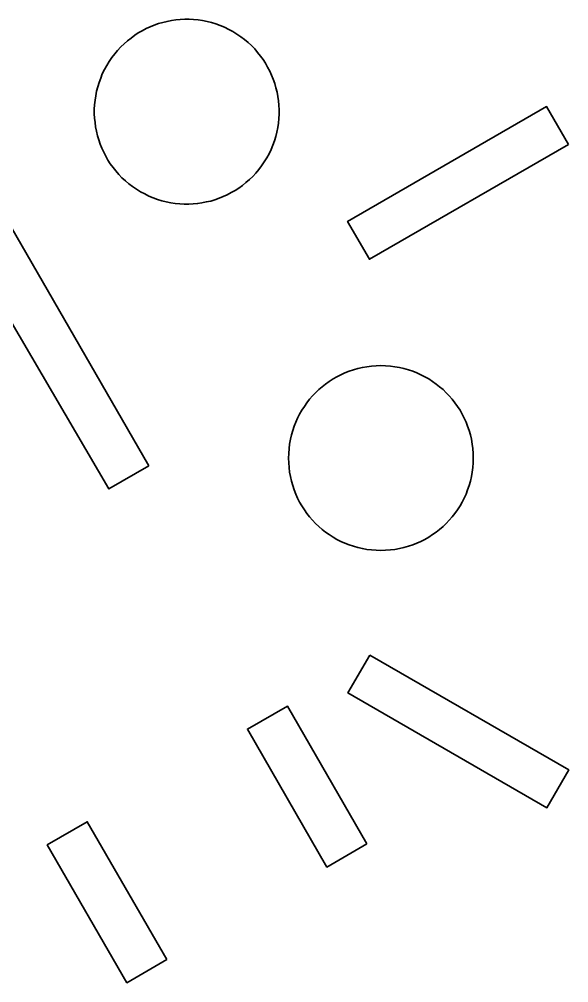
# Model space of a CAD drawing. Header units: centimetres. Extents: x -71 to 43, y 6 to 54.
# Drawn here: x 28.39 to 35.95, y 31.79 to 45.03 of the extents above; entities that cross this region are included whole.
import ezdxf

# ---------------------------------------------------------------- set-up
doc = ezdxf.new("R2010")
doc.units = ezdxf.units.CM
doc.header["$MEASUREMENT"] = 0
doc.layers.add('Camada 1', color=7, linetype='Continuous')

msp = doc.modelspace()

# ---------------------------------------------------------------- linework, layer by layer
at = {"layer": 'Camada 1', "color": 240, "lineweight": 35}
for points, knots in [([(31.79448, 43.12738), (31.79448, 43.12738), (31.75947, 43.07238), (31.75947, 43.07238), (31.75947, 43.07238), (31.75947, 43.07238), (31.72448, 43.01739), (31.72448, 43.01739), (31.72448, 43.01739), (31.72448, 43.01739), (31.68448, 42.96739), (31.68448, 42.96739), (31.68448, 42.96739), (31.68448, 42.96739), (31.64448, 42.91739), (31.64448, 42.91739), (31.64448, 42.91739), (31.64448, 42.91739), (31.60197, 42.87238), (31.60197, 42.87238), (31.60197, 42.87238), (31.60197, 42.87238), (31.55698, 42.82988), (31.55698, 42.82988), (31.55698, 42.82988), (31.55698, 42.82988), (31.50948, 42.78739), (31.50948, 42.78739), (31.50948, 42.78739), (31.50948, 42.78739), (31.46197, 42.74989), (31.46197, 42.74989), (31.46197, 42.74989), (31.46197, 42.74989), (31.41198, 42.71238), (31.41198, 42.71238), (31.41198, 42.71238), (31.41198, 42.71238), (31.35948, 42.67989), (31.35948, 42.67989), (31.35948, 42.67989), (31.35948, 42.67989), (31.30698, 42.64989), (31.30698, 42.64989), (31.30698, 42.64989), (31.30698, 42.64989), (31.25198, 42.61989), (31.25198, 42.61989), (31.25198, 42.61989), (31.25198, 42.61989), (31.19698, 42.59488), (31.19698, 42.59488), (31.19698, 42.59488), (31.19698, 42.59488), (31.13948, 42.57238), (31.13948, 42.57238), (31.13948, 42.57238), (31.13948, 42.57238), (31.08198, 42.55238), (31.08198, 42.55238), (31.08198, 42.55238), (31.08198, 42.55238), (31.02447, 42.53488), (31.02447, 42.53488), (31.02447, 42.53488), (31.02447, 42.53488), (30.96447, 42.52238), (30.96447, 42.52238), (30.96447, 42.52238), (30.96447, 42.52238), (30.90448, 42.50989), (30.90448, 42.50989), (30.90448, 42.50989), (30.90448, 42.50989), (30.84448, 42.49989), (30.84448, 42.49989), (30.84448, 42.49989), (30.84448, 42.49989), (30.78198, 42.49488), (30.78198, 42.49488), (30.78198, 42.49488), (30.78198, 42.49488), (30.72198, 42.49238), (30.72198, 42.49238), (30.72198, 42.49238), (30.72198, 42.49238), (30.65948, 42.49238), (30.65948, 42.49238), (30.65948, 42.49238), (30.65948, 42.49238), (30.59948, 42.49488), (30.59948, 42.49488), (30.59948, 42.49488), (30.59948, 42.49488), (30.53698, 42.50238), (30.53698, 42.50238), (30.53698, 42.50238), (30.53698, 42.50238), (30.47698, 42.50989), (30.47698, 42.50989), (30.47698, 42.50989), (30.47698, 42.50989), (30.41448, 42.52238), (30.41448, 42.52238), (30.41448, 42.52238), (30.41448, 42.52238), (30.35448, 42.53738), (30.35448, 42.53738), (30.35448, 42.53738), (30.35448, 42.53738), (30.29448, 42.55739), (30.29448, 42.55739), (30.29448, 42.55739), (30.29448, 42.55739), (30.23448, 42.57739), (30.23448, 42.57739), (30.23448, 42.57739), (30.23448, 42.57739), (30.17448, 42.60238), (30.17448, 42.60238), (30.17448, 42.60238), (30.17448, 42.60238), (30.11698, 42.63238), (30.11698, 42.63238), (30.11698, 42.63238), (30.11698, 42.63238), (30.05948, 42.66238), (30.05948, 42.66238), (30.05948, 42.66238), (30.05948, 42.66238), (30.00448, 42.69739), (30.00448, 42.69739), (30.00448, 42.69739), (30.00448, 42.69739), (29.94948, 42.73238), (29.94948, 42.73238), (29.94948, 42.73238), (29.94948, 42.73238), (29.89948, 42.77238), (29.89948, 42.77238), (29.89948, 42.77238), (29.89948, 42.77238), (29.85198, 42.81238), (29.85198, 42.81238), (29.85198, 42.81238), (29.85198, 42.81238), (29.80448, 42.85488), (29.80448, 42.85488), (29.80448, 42.85488), (29.80448, 42.85488), (29.76198, 42.89988), (29.76198, 42.89988), (29.76198, 42.89988), (29.76198, 42.89988), (29.71948, 42.94739), (29.71948, 42.94739), (29.71948, 42.94739), (29.71948, 42.94739), (29.68198, 42.99489), (29.68198, 42.99489), (29.68198, 42.99489), (29.68198, 42.99489), (29.64448, 43.04739), (29.64448, 43.04739), (29.64448, 43.04739), (29.64448, 43.04739), (29.61198, 43.09739), (29.61198, 43.09739), (29.61198, 43.09739), (29.61198, 43.09739), (29.58198, 43.14988), (29.58198, 43.14988), (29.58198, 43.14988), (29.58198, 43.14988), (29.55448, 43.20489), (29.55448, 43.20489), (29.55448, 43.20489), (29.55448, 43.20489), (29.52698, 43.25988), (29.52698, 43.25988), (29.52698, 43.25988), (29.52698, 43.25988), (29.50448, 43.31738), (29.50448, 43.31738), (29.50448, 43.31738), (29.50448, 43.31738), (29.48448, 43.37489), (29.48448, 43.37489), (29.48448, 43.37489), (29.48448, 43.37489), (29.46698, 43.43239), (29.46698, 43.43239), (29.46698, 43.43239), (29.46698, 43.43239), (29.45448, 43.49239), (29.45448, 43.49239), (29.45448, 43.49239), (29.45448, 43.49239), (29.44198, 43.55239), (29.44198, 43.55239), (29.44198, 43.55239), (29.44198, 43.55239), (29.43448, 43.61239), (29.43448, 43.61239), (29.43448, 43.61239), (29.43448, 43.61239), (29.42698, 43.67488), (29.42698, 43.67488), (29.42698, 43.67488), (29.42698, 43.67488), (29.42448, 43.73488), (29.42448, 43.73488), (29.42448, 43.73488), (29.42448, 43.73488), (29.42448, 43.79738), (29.42448, 43.79738), (29.42448, 43.79738), (29.42448, 43.79738), (29.42698, 43.85739), (29.42698, 43.85739), (29.42698, 43.85739), (29.42698, 43.85739), (29.43448, 43.91989), (29.43448, 43.91989), (29.43448, 43.91989), (29.43448, 43.91989), (29.44448, 43.97989), (29.44448, 43.97989), (29.44448, 43.97989), (29.44448, 43.97989), (29.45448, 44.04238), (29.45448, 44.04238), (29.45448, 44.04238), (29.45448, 44.04238), (29.47198, 44.10238), (29.47198, 44.10238), (29.47198, 44.10238), (29.47198, 44.10238), (29.48948, 44.16238), (29.48948, 44.16238), (29.48948, 44.16238), (29.48948, 44.16238), (29.51198, 44.22238), (29.51198, 44.22238), (29.51198, 44.22238), (29.51198, 44.22238), (29.53448, 44.28238), (29.53448, 44.28238), (29.53448, 44.28238), (29.53448, 44.28238), (29.56448, 44.33988), (29.56448, 44.33988), (29.56448, 44.33988), (29.56448, 44.33988), (29.59448, 44.39738), (29.59448, 44.39738), (29.59448, 44.39738), (29.59448, 44.39738), (29.62948, 44.45239), (29.62948, 44.45239), (29.62948, 44.45239), (29.62948, 44.45239), (29.66448, 44.50738), (29.66448, 44.50738), (29.66448, 44.50738), (29.66448, 44.50738), (29.70448, 44.55738), (29.70448, 44.55738), (29.70448, 44.55738), (29.70448, 44.55738), (29.74448, 44.60489), (29.74448, 44.60489), (29.74448, 44.60489), (29.74448, 44.60489), (29.78948, 44.65239), (29.78948, 44.65239), (29.78948, 44.65239), (29.78948, 44.65239), (29.83447, 44.69489), (29.83447, 44.69489), (29.83447, 44.69489), (29.83447, 44.69489), (29.87948, 44.73738), (29.87948, 44.73738), (29.87948, 44.73738), (29.87948, 44.73738), (29.92948, 44.77488), (29.92948, 44.77488), (29.92948, 44.77488), (29.92948, 44.77488), (29.97948, 44.81239), (29.97948, 44.81239), (29.97948, 44.81239), (29.97948, 44.81239), (30.02948, 44.84488), (30.02948, 44.84488), (30.02948, 44.84488), (30.02948, 44.84488), (30.08448, 44.87488), (30.08448, 44.87488), (30.08448, 44.87488), (30.08448, 44.87488), (30.13698, 44.90488), (30.13698, 44.90488), (30.13698, 44.90488), (30.13698, 44.90488), (30.19448, 44.92989), (30.19448, 44.92989), (30.19448, 44.92989), (30.19448, 44.92989), (30.24948, 44.95239), (30.24948, 44.95239), (30.24948, 44.95239), (30.24948, 44.95239), (30.30698, 44.97239), (30.30698, 44.97239), (30.30698, 44.97239), (30.30698, 44.97239), (30.36698, 44.98989), (30.36698, 44.98989), (30.36698, 44.98989), (30.36698, 44.98989), (30.42448, 45.00239), (30.42448, 45.00239), (30.42448, 45.00239), (30.42448, 45.00239), (30.48448, 45.01488), (30.48448, 45.01488), (30.48448, 45.01488), (30.48448, 45.01488), (30.54448, 45.02239), (30.54448, 45.02239), (30.54448, 45.02239), (30.54448, 45.02239), (30.60698, 45.02989), (30.60698, 45.02989), (30.60698, 45.02989), (30.60698, 45.02989), (30.66697, 45.03238), (30.66697, 45.03238), (30.66697, 45.03238), (30.66697, 45.03238), (30.72948, 45.03238), (30.72948, 45.03238), (30.72948, 45.03238), (30.72948, 45.03238), (30.78948, 45.02989), (30.78948, 45.02989), (30.78948, 45.02989), (30.78948, 45.02989), (30.85198, 45.02239), (30.85198, 45.02239), (30.85198, 45.02239), (30.85198, 45.02239), (30.91198, 45.01488), (30.91198, 45.01488), (30.91198, 45.01488), (30.91198, 45.01488), (30.97448, 45.00239), (30.97448, 45.00239), (30.97448, 45.00239), (30.97448, 45.00239), (31.03448, 44.98739), (31.03448, 44.98739), (31.03448, 44.98739), (31.03448, 44.98739), (31.09448, 44.96739), (31.09448, 44.96739), (31.09448, 44.96739), (31.09448, 44.96739), (31.15448, 44.94488), (31.15448, 44.94488), (31.15448, 44.94488), (31.15448, 44.94488), (31.21448, 44.92239), (31.21448, 44.92239), (31.21448, 44.92239), (31.21448, 44.92239), (31.27198, 44.89239), (31.27198, 44.89239), (31.27198, 44.89239), (31.27198, 44.89239), (31.32948, 44.86239), (31.32948, 44.86239), (31.32948, 44.86239), (31.32948, 44.86239), (31.38448, 44.82738), (31.38448, 44.82738), (31.38448, 44.82738), (31.38448, 44.82738), (31.43948, 44.79239), (31.43948, 44.79239), (31.43948, 44.79239), (31.43948, 44.79239), (31.48948, 44.75239), (31.48948, 44.75239), (31.48948, 44.75239), (31.48948, 44.75239), (31.53948, 44.71239), (31.53948, 44.71239), (31.53948, 44.71239), (31.53948, 44.71239), (31.58448, 44.66989), (31.58448, 44.66989), (31.58448, 44.66989), (31.58448, 44.66989), (31.62948, 44.62489), (31.62948, 44.62489), (31.62948, 44.62489), (31.62948, 44.62489), (31.66948, 44.57738), (31.66948, 44.57738), (31.66948, 44.57738), (31.66948, 44.57738), (31.70698, 44.52738), (31.70698, 44.52738), (31.70698, 44.52738), (31.70698, 44.52738), (31.74448, 44.47738), (31.74448, 44.47738), (31.74448, 44.47738), (31.74448, 44.47738), (31.77698, 44.42738), (31.77698, 44.42738), (31.77698, 44.42738), (31.77698, 44.42738), (31.80698, 44.37239), (31.80698, 44.37239), (31.80698, 44.37239), (31.80698, 44.37239), (31.83698, 44.31988), (31.83698, 44.31988), (31.83698, 44.31988), (31.83698, 44.31988), (31.86198, 44.26489), (31.86198, 44.26489), (31.86198, 44.26489), (31.86198, 44.26489), (31.88448, 44.20739), (31.88448, 44.20739), (31.88448, 44.20739), (31.88448, 44.20739), (31.90448, 44.14988), (31.90448, 44.14988), (31.90448, 44.14988), (31.90448, 44.14988), (31.92198, 44.08988), (31.92198, 44.08988), (31.92198, 44.08988), (31.92198, 44.08988), (31.93697, 44.03238), (31.93697, 44.03238), (31.93697, 44.03238), (31.93697, 44.03238), (31.94698, 43.97238), (31.94698, 43.97238), (31.94698, 43.97238), (31.94698, 43.97238), (31.95697, 43.91238), (31.95697, 43.91238), (31.95697, 43.91238), (31.95697, 43.91238), (31.96198, 43.84989), (31.96198, 43.84989), (31.96198, 43.84989), (31.96198, 43.84989), (31.96448, 43.78989), (31.96448, 43.78989), (31.96448, 43.78989), (31.96448, 43.78989), (31.96448, 43.72738), (31.96448, 43.72738), (31.96448, 43.72738), (31.96448, 43.72738), (31.96198, 43.66738), (31.96198, 43.66738), (31.96198, 43.66738), (31.96198, 43.66738), (31.95448, 43.60488), (31.95448, 43.60488), (31.95448, 43.60488), (31.95448, 43.60488), (31.94698, 43.54488), (31.94698, 43.54488), (31.94698, 43.54488), (31.94698, 43.54488), (31.93448, 43.48239), (31.93448, 43.48239), (31.93448, 43.48239), (31.93448, 43.48239), (31.91947, 43.42239), (31.91947, 43.42239), (31.91947, 43.42239), (31.91947, 43.42239), (31.89947, 43.36239), (31.89947, 43.36239), (31.89947, 43.36239), (31.89947, 43.36239), (31.87947, 43.30239), (31.87947, 43.30239), (31.87947, 43.30239), (31.87947, 43.30239), (31.85448, 43.24239), (31.85448, 43.24239), (31.85448, 43.24239), (31.85448, 43.24239), (31.82698, 43.18489), (31.82698, 43.18489), (31.82698, 43.18489), (31.82698, 43.18489), (31.79448, 43.12738), (31.79448, 43.12738)], [0, 0, 0, 0, 0.00775194, 0.00775194, 0.00775194, 0.00775194, 0.01550388, 0.01550388, 0.01550388, 0.01550388, 0.02325581, 0.02325581, 0.02325581, 0.02325581, 0.03100775, 0.03100775, 0.03100775, 0.03100775, 0.03875969, 0.03875969, 0.03875969, 0.03875969, 0.04651163, 0.04651163, 0.04651163, 0.04651163, 0.05426357, 0.05426357, 0.05426357, 0.05426357, 0.0620155, 0.0620155, 0.0620155, 0.0620155, 0.06976744, 0.06976744, 0.06976744, 0.06976744, 0.07751938, 0.07751938, 0.07751938, 0.07751938, 0.08527132, 0.08527132, 0.08527132, 0.08527132, 0.09302326, 0.09302326, 0.09302326, 0.09302326, 0.10077519, 0.10077519, 0.10077519, 0.10077519, 0.10852713, 0.10852713, 0.10852713, 0.10852713, 0.11627907, 0.11627907, 0.11627907, 0.11627907, 0.12403101, 0.12403101, 0.12403101, 0.12403101, 0.13178295, 0.13178295, 0.13178295, 0.13178295, 0.13953488, 0.13953488, 0.13953488, 0.13953488, 0.14728682, 0.14728682, 0.14728682, 0.14728682, 0.15503876, 0.15503876, 0.15503876, 0.15503876, 0.1627907, 0.1627907, 0.1627907, 0.1627907, 0.17054264, 0.17054264, 0.17054264, 0.17054264, 0.17829457, 0.17829457, 0.17829457, 0.17829457, 0.18604651, 0.18604651, 0.18604651, 0.18604651, 0.19379845, 0.19379845, 0.19379845, 0.19379845, 0.20155039, 0.20155039, 0.20155039, 0.20155039, 0.20930233, 0.20930233, 0.20930233, 0.20930233, 0.21705426, 0.21705426, 0.21705426, 0.21705426, 0.2248062, 0.2248062, 0.2248062, 0.2248062, 0.23255814, 0.23255814, 0.23255814, 0.23255814, 0.24031008, 0.24031008, 0.24031008, 0.24031008, 0.24806202, 0.24806202, 0.24806202, 0.24806202, 0.25581395, 0.25581395, 0.25581395, 0.25581395, 0.26356589, 0.26356589, 0.26356589, 0.26356589, 0.27131783, 0.27131783, 0.27131783, 0.27131783, 0.27906977, 0.27906977, 0.27906977, 0.27906977, 0.28682171, 0.28682171, 0.28682171, 0.28682171, 0.29457364, 0.29457364, 0.29457364, 0.29457364, 0.30232558, 0.30232558, 0.30232558, 0.30232558, 0.31007752, 0.31007752, 0.31007752, 0.31007752, 0.31782946, 0.31782946, 0.31782946, 0.31782946, 0.3255814, 0.3255814, 0.3255814, 0.3255814, 0.33333333, 0.33333333, 0.33333333, 0.33333333, 0.34108527, 0.34108527, 0.34108527, 0.34108527, 0.34883721, 0.34883721, 0.34883721, 0.34883721, 0.35658915, 0.35658915, 0.35658915, 0.35658915, 0.36434109, 0.36434109, 0.36434109, 0.36434109, 0.37209302, 0.37209302, 0.37209302, 0.37209302, 0.37984496, 0.37984496, 0.37984496, 0.37984496, 0.3875969, 0.3875969, 0.3875969, 0.3875969, 0.39534884, 0.39534884, 0.39534884, 0.39534884, 0.40310078, 0.40310078, 0.40310078, 0.40310078, 0.41085271, 0.41085271, 0.41085271, 0.41085271, 0.41860465, 0.41860465, 0.41860465, 0.41860465, 0.42635659, 0.42635659, 0.42635659, 0.42635659, 0.43410853, 0.43410853, 0.43410853, 0.43410853, 0.44186047, 0.44186047, 0.44186047, 0.44186047, 0.4496124, 0.4496124, 0.4496124, 0.4496124, 0.45736434, 0.45736434, 0.45736434, 0.45736434, 0.46511628, 0.46511628, 0.46511628, 0.46511628, 0.47286822, 0.47286822, 0.47286822, 0.47286822, 0.48062016, 0.48062016, 0.48062016, 0.48062016, 0.48837209, 0.48837209, 0.48837209, 0.48837209, 0.49612403, 0.49612403, 0.49612403, 0.49612403, 0.50387597, 0.50387597, 0.50387597, 0.50387597, 0.51162791, 0.51162791, 0.51162791, 0.51162791, 0.51937984, 0.51937984, 0.51937984, 0.51937984, 0.52713178, 0.52713178, 0.52713178, 0.52713178, 0.53488372, 0.53488372, 0.53488372, 0.53488372, 0.54263566, 0.54263566, 0.54263566, 0.54263566, 0.5503876, 0.5503876, 0.5503876, 0.5503876, 0.55813953, 0.55813953, 0.55813953, 0.55813953, 0.56589147, 0.56589147, 0.56589147, 0.56589147, 0.57364341, 0.57364341, 0.57364341, 0.57364341, 0.58139535, 0.58139535, 0.58139535, 0.58139535, 0.58914729, 0.58914729, 0.58914729, 0.58914729, 0.59689922, 0.59689922, 0.59689922, 0.59689922, 0.60465116, 0.60465116, 0.60465116, 0.60465116, 0.6124031, 0.6124031, 0.6124031, 0.6124031, 0.62015504, 0.62015504, 0.62015504, 0.62015504, 0.62790698, 0.62790698, 0.62790698, 0.62790698, 0.63565891, 0.63565891, 0.63565891, 0.63565891, 0.64341085, 0.64341085, 0.64341085, 0.64341085, 0.65116279, 0.65116279, 0.65116279, 0.65116279, 0.65891473, 0.65891473, 0.65891473, 0.65891473, 0.66666667, 0.66666667, 0.66666667, 0.66666667, 0.6744186, 0.6744186, 0.6744186, 0.6744186, 0.68217054, 0.68217054, 0.68217054, 0.68217054, 0.68992248, 0.68992248, 0.68992248, 0.68992248, 0.69767442, 0.69767442, 0.69767442, 0.69767442, 0.70542636, 0.70542636, 0.70542636, 0.70542636, 0.71317829, 0.71317829, 0.71317829, 0.71317829, 0.72093023, 0.72093023, 0.72093023, 0.72093023, 0.72868217, 0.72868217, 0.72868217, 0.72868217, 0.73643411, 0.73643411, 0.73643411, 0.73643411, 0.74418605, 0.74418605, 0.74418605, 0.74418605, 0.75193798, 0.75193798, 0.75193798, 0.75193798, 0.75968992, 0.75968992, 0.75968992, 0.75968992, 0.76744186, 0.76744186, 0.76744186, 0.76744186, 0.7751938, 0.7751938, 0.7751938, 0.7751938, 0.78294574, 0.78294574, 0.78294574, 0.78294574, 0.79069767, 0.79069767, 0.79069767, 0.79069767, 0.79844961, 0.79844961, 0.79844961, 0.79844961, 0.80620155, 0.80620155, 0.80620155, 0.80620155, 0.81395349, 0.81395349, 0.81395349, 0.81395349, 0.82170543, 0.82170543, 0.82170543, 0.82170543, 0.82945736, 0.82945736, 0.82945736, 0.82945736, 0.8372093, 0.8372093, 0.8372093, 0.8372093, 0.84496124, 0.84496124, 0.84496124, 0.84496124, 0.85271318, 0.85271318, 0.85271318, 0.85271318, 0.86046512, 0.86046512, 0.86046512, 0.86046512, 0.86821705, 0.86821705, 0.86821705, 0.86821705, 0.87596899, 0.87596899, 0.87596899, 0.87596899, 0.88372093, 0.88372093, 0.88372093, 0.88372093, 0.89147287, 0.89147287, 0.89147287, 0.89147287, 0.89922481, 0.89922481, 0.89922481, 0.89922481, 0.90697674, 0.90697674, 0.90697674, 0.90697674, 0.91472868, 0.91472868, 0.91472868, 0.91472868, 0.92248062, 0.92248062, 0.92248062, 0.92248062, 0.93023256, 0.93023256, 0.93023256, 0.93023256, 0.9379845, 0.9379845, 0.9379845, 0.9379845, 0.94573643, 0.94573643, 0.94573643, 0.94573643, 0.95348837, 0.95348837, 0.95348837, 0.95348837, 0.96124031, 0.96124031, 0.96124031, 0.96124031, 0.96899225, 0.96899225, 0.96899225, 0.96899225, 0.97674419, 0.97674419, 0.97674419, 0.97674419, 0.98449612, 0.98449612, 0.98449612, 0.98449612, 1, 1, 1, 1]), ([(35.94198, 43.31239), (35.94198, 43.31239), (33.20697, 41.73489), (33.20697, 41.73489), (33.20697, 41.73489), (33.20697, 41.73489), (32.90698, 42.25488), (32.90698, 42.25488), (32.90698, 42.25488), (32.90698, 42.25488), (35.64198, 43.83238), (35.64198, 43.83238), (35.64198, 43.83238), (35.64198, 43.83238), (35.94198, 43.31239), (35.94198, 43.31239)], [0, 0, 0, 0, 0.2, 0.2, 0.2, 0.2, 0.4, 0.4, 0.4, 0.4, 0.6, 0.6, 0.6, 0.6, 1, 1, 1, 1]), ([(30.17197, 38.89488), (30.17197, 38.89488), (29.62448, 38.57738), (29.62448, 38.57738), (29.62448, 38.57738), (29.62448, 38.57738), (27.32698, 42.49488), (27.32698, 42.49488), (27.32698, 42.49488), (27.32698, 42.49488), (27.90947, 42.81238), (27.90947, 42.81238), (27.90947, 42.81238), (27.90947, 42.81238), (30.17197, 38.89488), (30.17197, 38.89488)], [0, 0, 0, 0, 0.2, 0.2, 0.2, 0.2, 0.4, 0.4, 0.4, 0.4, 0.6, 0.6, 0.6, 0.6, 1, 1, 1, 1]), ([(34.63448, 39.00238), (34.63448, 39.00238), (34.63198, 38.93739), (34.63198, 38.93739), (34.63198, 38.93739), (34.63198, 38.93739), (34.62698, 38.87238), (34.62698, 38.87238), (34.62698, 38.87238), (34.62698, 38.87238), (34.61948, 38.80989), (34.61948, 38.80989), (34.61948, 38.80989), (34.61948, 38.80989), (34.60948, 38.74739), (34.60948, 38.74739), (34.60948, 38.74739), (34.60948, 38.74739), (34.59448, 38.68488), (34.59448, 38.68488), (34.59448, 38.68488), (34.59448, 38.68488), (34.57698, 38.62488), (34.57698, 38.62488), (34.57698, 38.62488), (34.57698, 38.62488), (34.55697, 38.56488), (34.55697, 38.56488), (34.55697, 38.56488), (34.55697, 38.56488), (34.53448, 38.50738), (34.53448, 38.50738), (34.53448, 38.50738), (34.53448, 38.50738), (34.50948, 38.45239), (34.50948, 38.45239), (34.50948, 38.45239), (34.50948, 38.45239), (34.48197, 38.39738), (34.48197, 38.39738), (34.48197, 38.39738), (34.48197, 38.39738), (34.45198, 38.34488), (34.45198, 38.34488), (34.45198, 38.34488), (34.45198, 38.34488), (34.41698, 38.29239), (34.41698, 38.29239), (34.41698, 38.29239), (34.41698, 38.29239), (34.38198, 38.24239), (34.38198, 38.24239), (34.38198, 38.24239), (34.38198, 38.24239), (34.34448, 38.19489), (34.34448, 38.19489), (34.34448, 38.19489), (34.34448, 38.19489), (34.30448, 38.14988), (34.30448, 38.14988), (34.30448, 38.14988), (34.30448, 38.14988), (34.26198, 38.10489), (34.26198, 38.10489), (34.26198, 38.10489), (34.26198, 38.10489), (34.21948, 38.06238), (34.21948, 38.06238), (34.21948, 38.06238), (34.21948, 38.06238), (34.17197, 38.02238), (34.17197, 38.02238), (34.17197, 38.02238), (34.17197, 38.02238), (34.12447, 37.98489), (34.12447, 37.98489), (34.12447, 37.98489), (34.12447, 37.98489), (34.07448, 37.94988), (34.07448, 37.94988), (34.07448, 37.94988), (34.07448, 37.94988), (34.02448, 37.91739), (34.02448, 37.91739), (34.02448, 37.91739), (34.02448, 37.91739), (33.96948, 37.88489), (33.96948, 37.88489), (33.96948, 37.88489), (33.96948, 37.88489), (33.91448, 37.85739), (33.91448, 37.85739), (33.91448, 37.85739), (33.91448, 37.85739), (33.85948, 37.83238), (33.85948, 37.83238), (33.85948, 37.83238), (33.85948, 37.83238), (33.80198, 37.80988), (33.80198, 37.80988), (33.80198, 37.80988), (33.80198, 37.80988), (33.74198, 37.78988), (33.74198, 37.78988), (33.74198, 37.78988), (33.74198, 37.78988), (33.68198, 37.77238), (33.68198, 37.77238), (33.68198, 37.77238), (33.68198, 37.77238), (33.61948, 37.75739), (33.61948, 37.75739), (33.61948, 37.75739), (33.61948, 37.75739), (33.55698, 37.74739), (33.55698, 37.74739), (33.55698, 37.74739), (33.55698, 37.74739), (33.49448, 37.73988), (33.49448, 37.73988), (33.49448, 37.73988), (33.49448, 37.73988), (33.42948, 37.73488), (33.42948, 37.73488), (33.42948, 37.73488), (33.42948, 37.73488), (33.36448, 37.73238), (33.36448, 37.73238), (33.36448, 37.73238), (33.36448, 37.73238), (33.29948, 37.73488), (33.29948, 37.73488), (33.29948, 37.73488), (33.29948, 37.73488), (33.23448, 37.73988), (33.23448, 37.73988), (33.23448, 37.73988), (33.23448, 37.73988), (33.17198, 37.74739), (33.17198, 37.74739), (33.17198, 37.74739), (33.17198, 37.74739), (33.10947, 37.75739), (33.10947, 37.75739), (33.10947, 37.75739), (33.10947, 37.75739), (33.04698, 37.77238), (33.04698, 37.77238), (33.04698, 37.77238), (33.04698, 37.77238), (32.98698, 37.78988), (32.98698, 37.78988), (32.98698, 37.78988), (32.98698, 37.78988), (32.92698, 37.80988), (32.92698, 37.80988), (32.92698, 37.80988), (32.92698, 37.80988), (32.86947, 37.83238), (32.86947, 37.83238), (32.86947, 37.83238), (32.86947, 37.83238), (32.81448, 37.85739), (32.81448, 37.85739), (32.81448, 37.85739), (32.81448, 37.85739), (32.75948, 37.88489), (32.75948, 37.88489), (32.75948, 37.88489), (32.75948, 37.88489), (32.70698, 37.91739), (32.70698, 37.91739), (32.70698, 37.91739), (32.70698, 37.91739), (32.65448, 37.94988), (32.65448, 37.94988), (32.65448, 37.94988), (32.65448, 37.94988), (32.60448, 37.98489), (32.60448, 37.98489), (32.60448, 37.98489), (32.60448, 37.98489), (32.55698, 38.02238), (32.55698, 38.02238), (32.55698, 38.02238), (32.55698, 38.02238), (32.51198, 38.06238), (32.51198, 38.06238), (32.51198, 38.06238), (32.51198, 38.06238), (32.46698, 38.10489), (32.46698, 38.10489), (32.46698, 38.10489), (32.46698, 38.10489), (32.42448, 38.14988), (32.42448, 38.14988), (32.42448, 38.14988), (32.42448, 38.14988), (32.38448, 38.19489), (32.38448, 38.19489), (32.38448, 38.19489), (32.38448, 38.19489), (32.34698, 38.24239), (32.34698, 38.24239), (32.34698, 38.24239), (32.34698, 38.24239), (32.31198, 38.29239), (32.31198, 38.29239), (32.31198, 38.29239), (32.31198, 38.29239), (32.27948, 38.34488), (32.27948, 38.34488), (32.27948, 38.34488), (32.27948, 38.34488), (32.24698, 38.39738), (32.24698, 38.39738), (32.24698, 38.39738), (32.24698, 38.39738), (32.21948, 38.45239), (32.21948, 38.45239), (32.21948, 38.45239), (32.21948, 38.45239), (32.19448, 38.50738), (32.19448, 38.50738), (32.19448, 38.50738), (32.19448, 38.50738), (32.17198, 38.56488), (32.17198, 38.56488), (32.17198, 38.56488), (32.17198, 38.56488), (32.15198, 38.62488), (32.15198, 38.62488), (32.15198, 38.62488), (32.15198, 38.62488), (32.13448, 38.68488), (32.13448, 38.68488), (32.13448, 38.68488), (32.13448, 38.68488), (32.11948, 38.74739), (32.11948, 38.74739), (32.11948, 38.74739), (32.11948, 38.74739), (32.10948, 38.80989), (32.10948, 38.80989), (32.10948, 38.80989), (32.10948, 38.80989), (32.10198, 38.87238), (32.10198, 38.87238), (32.10198, 38.87238), (32.10198, 38.87238), (32.09697, 38.93739), (32.09697, 38.93739), (32.09697, 38.93739), (32.09697, 38.93739), (32.09448, 39.00238), (32.09448, 39.00238), (32.09448, 39.00238), (32.09448, 39.00238), (32.09697, 39.06739), (32.09697, 39.06739), (32.09697, 39.06739), (32.09697, 39.06739), (32.10198, 39.13238), (32.10198, 39.13238), (32.10198, 39.13238), (32.10198, 39.13238), (32.10948, 39.19489), (32.10948, 39.19489), (32.10948, 39.19489), (32.10948, 39.19489), (32.11948, 39.25988), (32.11948, 39.25988), (32.11948, 39.25988), (32.11948, 39.25988), (32.13448, 39.31988), (32.13448, 39.31988), (32.13448, 39.31988), (32.13448, 39.31988), (32.15198, 39.37988), (32.15198, 39.37988), (32.15198, 39.37988), (32.15198, 39.37988), (32.17198, 39.43988), (32.17198, 39.43988), (32.17198, 39.43988), (32.17198, 39.43988), (32.19448, 39.49738), (32.19448, 39.49738), (32.19448, 39.49738), (32.19448, 39.49738), (32.21948, 39.55239), (32.21948, 39.55239), (32.21948, 39.55239), (32.21948, 39.55239), (32.24698, 39.60738), (32.24698, 39.60738), (32.24698, 39.60738), (32.24698, 39.60738), (32.27948, 39.66239), (32.27948, 39.66239), (32.27948, 39.66239), (32.27948, 39.66239), (32.31198, 39.71239), (32.31198, 39.71239), (32.31198, 39.71239), (32.31198, 39.71239), (32.34698, 39.76239), (32.34698, 39.76239), (32.34698, 39.76239), (32.34698, 39.76239), (32.38448, 39.80989), (32.38448, 39.80989), (32.38448, 39.80989), (32.38448, 39.80989), (32.42448, 39.85738), (32.42448, 39.85738), (32.42448, 39.85738), (32.42448, 39.85738), (32.46698, 39.89989), (32.46698, 39.89989), (32.46698, 39.89989), (32.46698, 39.89989), (32.51198, 39.94238), (32.51198, 39.94238), (32.51198, 39.94238), (32.51198, 39.94238), (32.55698, 39.98238), (32.55698, 39.98238), (32.55698, 39.98238), (32.55698, 39.98238), (32.60448, 40.01989), (32.60448, 40.01989), (32.60448, 40.01989), (32.60448, 40.01989), (32.65448, 40.05488), (32.65448, 40.05488), (32.65448, 40.05488), (32.65448, 40.05488), (32.70698, 40.08989), (32.70698, 40.08989), (32.70698, 40.08989), (32.70698, 40.08989), (32.75948, 40.11989), (32.75948, 40.11989), (32.75948, 40.11989), (32.75948, 40.11989), (32.81448, 40.14739), (32.81448, 40.14739), (32.81448, 40.14739), (32.81448, 40.14739), (32.86947, 40.17238), (32.86947, 40.17238), (32.86947, 40.17238), (32.86947, 40.17238), (32.92698, 40.19488), (32.92698, 40.19488), (32.92698, 40.19488), (32.92698, 40.19488), (32.98698, 40.21488), (32.98698, 40.21488), (32.98698, 40.21488), (32.98698, 40.21488), (33.04698, 40.23238), (33.04698, 40.23238), (33.04698, 40.23238), (33.04698, 40.23238), (33.10947, 40.24739), (33.10947, 40.24739), (33.10947, 40.24739), (33.10947, 40.24739), (33.17198, 40.25739), (33.17198, 40.25739), (33.17198, 40.25739), (33.17198, 40.25739), (33.23448, 40.26739), (33.23448, 40.26739), (33.23448, 40.26739), (33.23448, 40.26739), (33.29948, 40.26988), (33.29948, 40.26988), (33.29948, 40.26988), (33.29948, 40.26988), (33.36448, 40.27238), (33.36448, 40.27238), (33.36448, 40.27238), (33.36448, 40.27238), (33.42948, 40.26988), (33.42948, 40.26988), (33.42948, 40.26988), (33.42948, 40.26988), (33.49448, 40.26739), (33.49448, 40.26739), (33.49448, 40.26739), (33.49448, 40.26739), (33.55698, 40.25739), (33.55698, 40.25739), (33.55698, 40.25739), (33.55698, 40.25739), (33.61948, 40.24739), (33.61948, 40.24739), (33.61948, 40.24739), (33.61948, 40.24739), (33.68198, 40.23238), (33.68198, 40.23238), (33.68198, 40.23238), (33.68198, 40.23238), (33.74198, 40.21488), (33.74198, 40.21488), (33.74198, 40.21488), (33.74198, 40.21488), (33.80198, 40.19488), (33.80198, 40.19488), (33.80198, 40.19488), (33.80198, 40.19488), (33.85948, 40.17238), (33.85948, 40.17238), (33.85948, 40.17238), (33.85948, 40.17238), (33.91448, 40.14739), (33.91448, 40.14739), (33.91448, 40.14739), (33.91448, 40.14739), (33.96948, 40.11989), (33.96948, 40.11989), (33.96948, 40.11989), (33.96948, 40.11989), (34.02448, 40.08989), (34.02448, 40.08989), (34.02448, 40.08989), (34.02448, 40.08989), (34.07448, 40.05488), (34.07448, 40.05488), (34.07448, 40.05488), (34.07448, 40.05488), (34.12447, 40.01989), (34.12447, 40.01989), (34.12447, 40.01989), (34.12447, 40.01989), (34.17197, 39.98238), (34.17197, 39.98238), (34.17197, 39.98238), (34.17197, 39.98238), (34.21948, 39.94238), (34.21948, 39.94238), (34.21948, 39.94238), (34.21948, 39.94238), (34.26198, 39.89989), (34.26198, 39.89989), (34.26198, 39.89989), (34.26198, 39.89989), (34.30448, 39.85738), (34.30448, 39.85738), (34.30448, 39.85738), (34.30448, 39.85738), (34.34448, 39.80989), (34.34448, 39.80989), (34.34448, 39.80989), (34.34448, 39.80989), (34.38198, 39.76239), (34.38198, 39.76239), (34.38198, 39.76239), (34.38198, 39.76239), (34.41698, 39.71239), (34.41698, 39.71239), (34.41698, 39.71239), (34.41698, 39.71239), (34.45198, 39.66239), (34.45198, 39.66239), (34.45198, 39.66239), (34.45198, 39.66239), (34.48197, 39.60738), (34.48197, 39.60738), (34.48197, 39.60738), (34.48197, 39.60738), (34.50948, 39.55239), (34.50948, 39.55239), (34.50948, 39.55239), (34.50948, 39.55239), (34.53448, 39.49738), (34.53448, 39.49738), (34.53448, 39.49738), (34.53448, 39.49738), (34.55697, 39.43988), (34.55697, 39.43988), (34.55697, 39.43988), (34.55697, 39.43988), (34.57698, 39.37988), (34.57698, 39.37988), (34.57698, 39.37988), (34.57698, 39.37988), (34.59448, 39.31988), (34.59448, 39.31988), (34.59448, 39.31988), (34.59448, 39.31988), (34.60948, 39.25988), (34.60948, 39.25988), (34.60948, 39.25988), (34.60948, 39.25988), (34.61948, 39.19489), (34.61948, 39.19489), (34.61948, 39.19489), (34.61948, 39.19489), (34.62698, 39.13238), (34.62698, 39.13238), (34.62698, 39.13238), (34.62698, 39.13238), (34.63198, 39.06739), (34.63198, 39.06739), (34.63198, 39.06739), (34.63198, 39.06739), (34.63448, 39.00238), (34.63448, 39.00238)], [0, 0, 0, 0, 0.00775194, 0.00775194, 0.00775194, 0.00775194, 0.01550388, 0.01550388, 0.01550388, 0.01550388, 0.02325581, 0.02325581, 0.02325581, 0.02325581, 0.03100775, 0.03100775, 0.03100775, 0.03100775, 0.03875969, 0.03875969, 0.03875969, 0.03875969, 0.04651163, 0.04651163, 0.04651163, 0.04651163, 0.05426357, 0.05426357, 0.05426357, 0.05426357, 0.0620155, 0.0620155, 0.0620155, 0.0620155, 0.06976744, 0.06976744, 0.06976744, 0.06976744, 0.07751938, 0.07751938, 0.07751938, 0.07751938, 0.08527132, 0.08527132, 0.08527132, 0.08527132, 0.09302326, 0.09302326, 0.09302326, 0.09302326, 0.10077519, 0.10077519, 0.10077519, 0.10077519, 0.10852713, 0.10852713, 0.10852713, 0.10852713, 0.11627907, 0.11627907, 0.11627907, 0.11627907, 0.12403101, 0.12403101, 0.12403101, 0.12403101, 0.13178295, 0.13178295, 0.13178295, 0.13178295, 0.13953488, 0.13953488, 0.13953488, 0.13953488, 0.14728682, 0.14728682, 0.14728682, 0.14728682, 0.15503876, 0.15503876, 0.15503876, 0.15503876, 0.1627907, 0.1627907, 0.1627907, 0.1627907, 0.17054264, 0.17054264, 0.17054264, 0.17054264, 0.17829457, 0.17829457, 0.17829457, 0.17829457, 0.18604651, 0.18604651, 0.18604651, 0.18604651, 0.19379845, 0.19379845, 0.19379845, 0.19379845, 0.20155039, 0.20155039, 0.20155039, 0.20155039, 0.20930233, 0.20930233, 0.20930233, 0.20930233, 0.21705426, 0.21705426, 0.21705426, 0.21705426, 0.2248062, 0.2248062, 0.2248062, 0.2248062, 0.23255814, 0.23255814, 0.23255814, 0.23255814, 0.24031008, 0.24031008, 0.24031008, 0.24031008, 0.24806202, 0.24806202, 0.24806202, 0.24806202, 0.25581395, 0.25581395, 0.25581395, 0.25581395, 0.26356589, 0.26356589, 0.26356589, 0.26356589, 0.27131783, 0.27131783, 0.27131783, 0.27131783, 0.27906977, 0.27906977, 0.27906977, 0.27906977, 0.28682171, 0.28682171, 0.28682171, 0.28682171, 0.29457364, 0.29457364, 0.29457364, 0.29457364, 0.30232558, 0.30232558, 0.30232558, 0.30232558, 0.31007752, 0.31007752, 0.31007752, 0.31007752, 0.31782946, 0.31782946, 0.31782946, 0.31782946, 0.3255814, 0.3255814, 0.3255814, 0.3255814, 0.33333333, 0.33333333, 0.33333333, 0.33333333, 0.34108527, 0.34108527, 0.34108527, 0.34108527, 0.34883721, 0.34883721, 0.34883721, 0.34883721, 0.35658915, 0.35658915, 0.35658915, 0.35658915, 0.36434109, 0.36434109, 0.36434109, 0.36434109, 0.37209302, 0.37209302, 0.37209302, 0.37209302, 0.37984496, 0.37984496, 0.37984496, 0.37984496, 0.3875969, 0.3875969, 0.3875969, 0.3875969, 0.39534884, 0.39534884, 0.39534884, 0.39534884, 0.40310078, 0.40310078, 0.40310078, 0.40310078, 0.41085271, 0.41085271, 0.41085271, 0.41085271, 0.41860465, 0.41860465, 0.41860465, 0.41860465, 0.42635659, 0.42635659, 0.42635659, 0.42635659, 0.43410853, 0.43410853, 0.43410853, 0.43410853, 0.44186047, 0.44186047, 0.44186047, 0.44186047, 0.4496124, 0.4496124, 0.4496124, 0.4496124, 0.45736434, 0.45736434, 0.45736434, 0.45736434, 0.46511628, 0.46511628, 0.46511628, 0.46511628, 0.47286822, 0.47286822, 0.47286822, 0.47286822, 0.48062016, 0.48062016, 0.48062016, 0.48062016, 0.48837209, 0.48837209, 0.48837209, 0.48837209, 0.49612403, 0.49612403, 0.49612403, 0.49612403, 0.50387597, 0.50387597, 0.50387597, 0.50387597, 0.51162791, 0.51162791, 0.51162791, 0.51162791, 0.51937984, 0.51937984, 0.51937984, 0.51937984, 0.52713178, 0.52713178, 0.52713178, 0.52713178, 0.53488372, 0.53488372, 0.53488372, 0.53488372, 0.54263566, 0.54263566, 0.54263566, 0.54263566, 0.5503876, 0.5503876, 0.5503876, 0.5503876, 0.55813953, 0.55813953, 0.55813953, 0.55813953, 0.56589147, 0.56589147, 0.56589147, 0.56589147, 0.57364341, 0.57364341, 0.57364341, 0.57364341, 0.58139535, 0.58139535, 0.58139535, 0.58139535, 0.58914729, 0.58914729, 0.58914729, 0.58914729, 0.59689922, 0.59689922, 0.59689922, 0.59689922, 0.60465116, 0.60465116, 0.60465116, 0.60465116, 0.6124031, 0.6124031, 0.6124031, 0.6124031, 0.62015504, 0.62015504, 0.62015504, 0.62015504, 0.62790698, 0.62790698, 0.62790698, 0.62790698, 0.63565891, 0.63565891, 0.63565891, 0.63565891, 0.64341085, 0.64341085, 0.64341085, 0.64341085, 0.65116279, 0.65116279, 0.65116279, 0.65116279, 0.65891473, 0.65891473, 0.65891473, 0.65891473, 0.66666667, 0.66666667, 0.66666667, 0.66666667, 0.6744186, 0.6744186, 0.6744186, 0.6744186, 0.68217054, 0.68217054, 0.68217054, 0.68217054, 0.68992248, 0.68992248, 0.68992248, 0.68992248, 0.69767442, 0.69767442, 0.69767442, 0.69767442, 0.70542636, 0.70542636, 0.70542636, 0.70542636, 0.71317829, 0.71317829, 0.71317829, 0.71317829, 0.72093023, 0.72093023, 0.72093023, 0.72093023, 0.72868217, 0.72868217, 0.72868217, 0.72868217, 0.73643411, 0.73643411, 0.73643411, 0.73643411, 0.74418605, 0.74418605, 0.74418605, 0.74418605, 0.75193798, 0.75193798, 0.75193798, 0.75193798, 0.75968992, 0.75968992, 0.75968992, 0.75968992, 0.76744186, 0.76744186, 0.76744186, 0.76744186, 0.7751938, 0.7751938, 0.7751938, 0.7751938, 0.78294574, 0.78294574, 0.78294574, 0.78294574, 0.79069767, 0.79069767, 0.79069767, 0.79069767, 0.79844961, 0.79844961, 0.79844961, 0.79844961, 0.80620155, 0.80620155, 0.80620155, 0.80620155, 0.81395349, 0.81395349, 0.81395349, 0.81395349, 0.82170543, 0.82170543, 0.82170543, 0.82170543, 0.82945736, 0.82945736, 0.82945736, 0.82945736, 0.8372093, 0.8372093, 0.8372093, 0.8372093, 0.84496124, 0.84496124, 0.84496124, 0.84496124, 0.85271318, 0.85271318, 0.85271318, 0.85271318, 0.86046512, 0.86046512, 0.86046512, 0.86046512, 0.86821705, 0.86821705, 0.86821705, 0.86821705, 0.87596899, 0.87596899, 0.87596899, 0.87596899, 0.88372093, 0.88372093, 0.88372093, 0.88372093, 0.89147287, 0.89147287, 0.89147287, 0.89147287, 0.89922481, 0.89922481, 0.89922481, 0.89922481, 0.90697674, 0.90697674, 0.90697674, 0.90697674, 0.91472868, 0.91472868, 0.91472868, 0.91472868, 0.92248062, 0.92248062, 0.92248062, 0.92248062, 0.93023256, 0.93023256, 0.93023256, 0.93023256, 0.9379845, 0.9379845, 0.9379845, 0.9379845, 0.94573643, 0.94573643, 0.94573643, 0.94573643, 0.95348837, 0.95348837, 0.95348837, 0.95348837, 0.96124031, 0.96124031, 0.96124031, 0.96124031, 0.96899225, 0.96899225, 0.96899225, 0.96899225, 0.97674419, 0.97674419, 0.97674419, 0.97674419, 0.98449612, 0.98449612, 0.98449612, 0.98449612, 1, 1, 1, 1]), ([(33.21198, 36.29488), (33.21198, 36.29488), (35.94697, 34.71738), (35.94697, 34.71738), (35.94697, 34.71738), (35.94697, 34.71738), (35.64698, 34.19738), (35.64698, 34.19738), (35.64698, 34.19738), (35.64698, 34.19738), (32.91197, 35.77488), (32.91197, 35.77488), (32.91197, 35.77488), (32.91197, 35.77488), (33.21198, 36.29488), (33.21198, 36.29488)], [0, 0, 0, 0, 0.2, 0.2, 0.2, 0.2, 0.4, 0.4, 0.4, 0.4, 0.6, 0.6, 0.6, 0.6, 1, 1, 1, 1]), ([(33.17198, 33.69989), (33.17198, 33.69989), (32.62198, 33.38238), (32.62198, 33.38238), (32.62198, 33.38238), (32.62198, 33.38238), (31.52948, 35.27739), (31.52948, 35.27739), (31.52948, 35.27739), (31.52948, 35.27739), (32.07948, 35.59489), (32.07948, 35.59489), (32.07948, 35.59489), (32.07948, 35.59489), (33.17198, 33.69989), (33.17198, 33.69989)], [0, 0, 0, 0, 0.2, 0.2, 0.2, 0.2, 0.4, 0.4, 0.4, 0.4, 0.6, 0.6, 0.6, 0.6, 1, 1, 1, 1]), ([(30.42198, 32.10988), (30.42198, 32.10988), (29.87198, 31.79238), (29.87198, 31.79238), (29.87198, 31.79238), (29.87198, 31.79238), (28.77698, 33.68738), (28.77698, 33.68738), (28.77698, 33.68738), (28.77698, 33.68738), (29.32698, 34.00489), (29.32698, 34.00489), (29.32698, 34.00489), (29.32698, 34.00489), (30.42198, 32.10988), (30.42198, 32.10988)], [0, 0, 0, 0, 0.2, 0.2, 0.2, 0.2, 0.4, 0.4, 0.4, 0.4, 0.6, 0.6, 0.6, 0.6, 1, 1, 1, 1])]:
    msp.add_open_spline(points, degree=3, knots=knots, dxfattribs=at)

doc.saveas('drawing.dxf')
